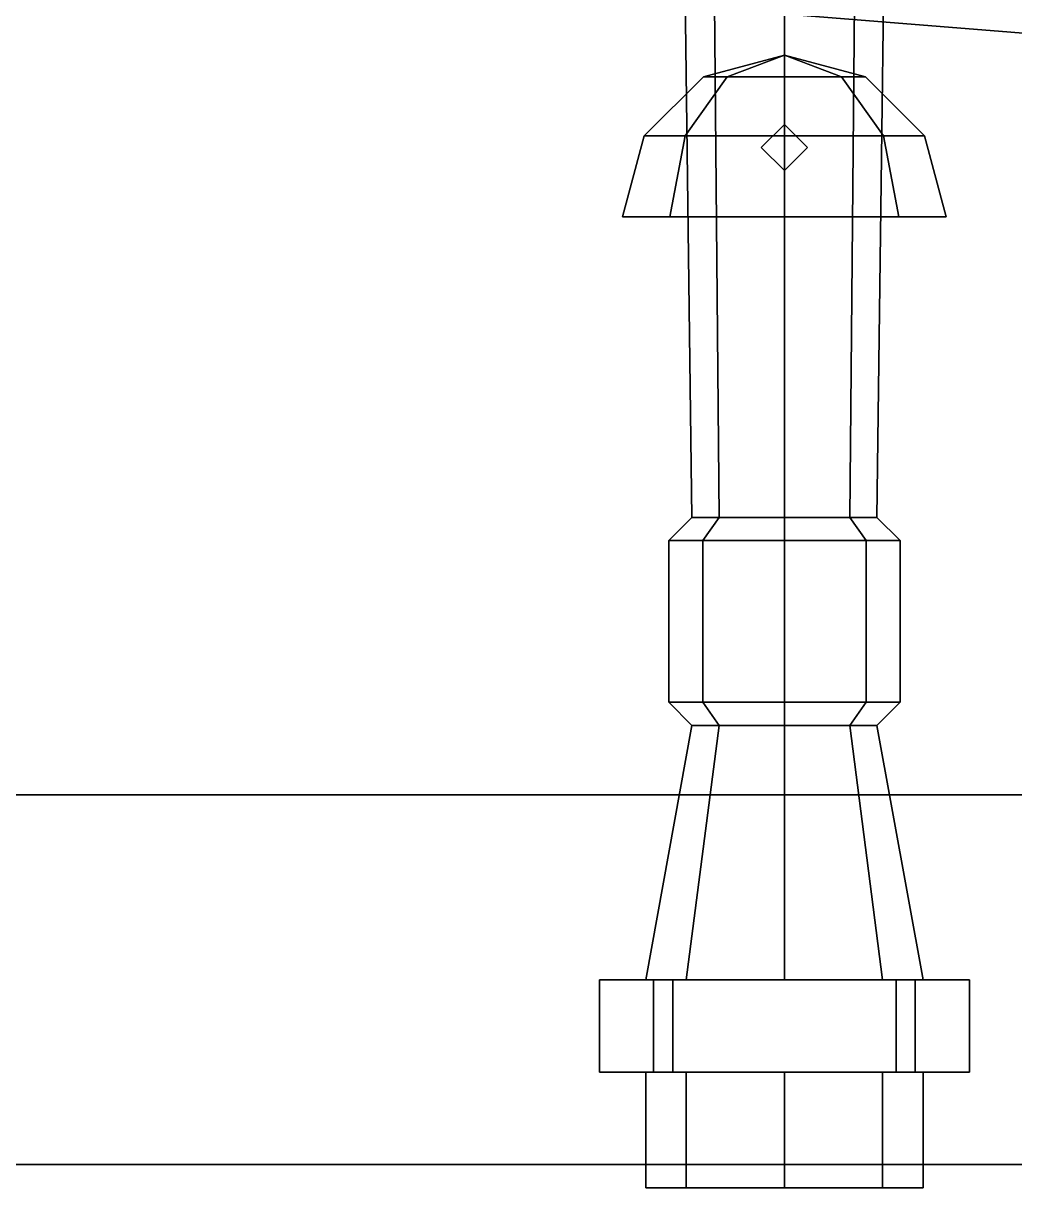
# Model space of a CAD drawing. Header units: millimetres. Extents: x -1.04 to 1.04, y -2.16 to 5.95.
# Drawn here: x -0.329 to 0.1, y -2.01 to -1.506 of the extents above; entities that cross this region are included whole.
import ezdxf

# ---------------------------------------------------------------- set-up
doc = ezdxf.new("R2010")
doc.units = ezdxf.units.MM
doc.layers.add('gun', color=1, linetype='Continuous')

msp = doc.modelspace()

# ---------------------------------------------------------------- linework, layer by layer
for points in [[(0.65, 1.23, 0.25), (0.34, -1.84, 0.25), (-0.34, -1.84, 0.25), (-0.65, 1.23, 0.25)], [(0.34, -2, 0.71), (0.47, -1.54, 0.802), (-0.65, -1.45, 0.82), (-0.34, -2, 0.71)], [(0.65, -1.45, 0.82), (-0.65, -1.45, 0.82), (0.5, -1.52, 0.806), (0.54, -1.51, 0.808)], [(-0.65, -1.45, 0.82), (0.47, -1.54, 0.802), (0.5, -1.52, 0.806)], [(0, -1.52, 1.02), (-0.035, -1.52938, 1.02), (-0.02475, -1.52938, 1.04475), (0, -1.52, 1.02)], [(0, -1.52, 1.02), (-0.02475, -1.52938, 0.99525), (-0.035, -1.52938, 1.02), (0, -1.52, 1.02)], [(0, -1.52, 1.02), (-0.02475, -1.52938, 1.04475), (0, -1.52938, 1.055), (0, -1.52, 1.02)], [(0, -1.52, 1.02), (0, -1.52938, 0.985), (-0.02475, -1.52938, 0.99525), (0, -1.52, 1.02)], [(0, -1.52, 1.02), (0, -1.52938, 1.055), (0.02475, -1.52938, 1.04475), (0, -1.52, 1.02)], [(0, -1.52, 1.02), (0.02475, -1.52938, 1.04475), (0.035, -1.52938, 1.02), (0, -1.52, 1.02)], [(0, -1.52, 1.02), (0.035, -1.52938, 1.02), (0.02475, -1.52938, 0.99525), (0, -1.52, 1.02)], [(0, -1.52, 1.02), (0.02475, -1.52938, 0.99525), (0, -1.52938, 0.985), (0, -1.52, 1.02)], [(-0.035, -1.52938, 1.02), (-0.06062, -1.555, 1.02), (-0.04287, -1.555, 1.06287), (-0.02475, -1.52938, 1.04475)], [(-0.02475, -1.52938, 0.99525), (-0.04287, -1.555, 0.97713), (-0.06062, -1.555, 1.02), (-0.035, -1.52938, 1.02)], [(-0.02475, -1.52938, 1.04475), (-0.04287, -1.555, 1.06287), (0, -1.555, 1.08062), (0, -1.52938, 1.055)], [(0, -1.52938, 0.985), (0, -1.555, 0.95938), (-0.04287, -1.555, 0.97713), (-0.02475, -1.52938, 0.99525)], [(0, -1.52938, 1.055), (0, -1.555, 1.08062), (0.04287, -1.555, 1.06287), (0.02475, -1.52938, 1.04475)], [(0.02475, -1.52938, 0.99525), (0.04287, -1.555, 0.97713), (0, -1.555, 0.95938), (0, -1.52938, 0.985)], [(0.02475, -1.52938, 1.04475), (0.04287, -1.555, 1.06287), (0.06062, -1.555, 1.02), (0.035, -1.52938, 1.02)], [(0.035, -1.52938, 1.02), (0.06062, -1.555, 1.02), (0.04287, -1.555, 0.97713), (0.02475, -1.52938, 0.99525)], [(0, -1.55, 0.79), (-0.01, -1.56, 0.79), (-0.01, -1.56, 0.96), (0, -1.55, 0.97)], [(0.01, -1.56, 0.79), (0, -1.55, 0.79), (0, -1.55, 0.97), (0.01, -1.56, 0.96)], [(-0.06062, -1.555, 1.02), (-0.07, -1.59, 1.02), (-0.0495, -1.59, 1.0695), (-0.04287, -1.555, 1.06287)], [(-0.04287, -1.555, 0.97713), (-0.0495, -1.59, 0.9705), (-0.07, -1.59, 1.02), (-0.06062, -1.555, 1.02)], [(-0.04287, -1.555, 1.06287), (-0.0495, -1.59, 1.0695), (0, -1.59, 1.09), (0, -1.555, 1.08062)], [(0, -1.555, 0.95938), (0, -1.59, 0.95), (-0.0495, -1.59, 0.9705), (-0.04287, -1.555, 0.97713)], [(0, -1.555, 1.08062), (0, -1.59, 1.09), (0.0495, -1.59, 1.0695), (0.04287, -1.555, 1.06287)], [(0.04287, -1.555, 0.97713), (0.0495, -1.59, 0.9705), (0, -1.59, 0.95), (0, -1.555, 0.95938)], [(0.04287, -1.555, 1.06287), (0.0495, -1.59, 1.0695), (0.07, -1.59, 1.02), (0.06062, -1.555, 1.02)], [(0.06062, -1.555, 1.02), (0.07, -1.59, 1.02), (0.0495, -1.59, 0.9705), (0.04287, -1.555, 0.97713)], [(-0.01, -1.56, 0.79), (0, -1.57, 0.79), (0, -1.57, 0.96), (-0.01, -1.56, 0.96)], [(0, -1.57, 0.79), (0.01, -1.56, 0.79), (0.01, -1.56, 0.96), (0, -1.57, 0.96)], [(0.07, -1.59, 1.02), (0.0495, -1.59, 1.0695), (-0.07, -1.59, 1.02), (-0.0495, -1.59, 0.9705)], [(0.0495, -1.59, 1.0695), (0, -1.59, 1.09), (-0.0495, -1.59, 1.0695), (-0.07, -1.59, 1.02)], [(0.0495, -1.59, 0.9705), (0.07, -1.59, 1.02), (-0.0495, -1.59, 0.9705), (0, -1.59, 0.95)], [(0.34, -1.84, 0.25), (0.34, -2, 0.71), (-0.34, -2, 0.71), (-0.34, -1.84, 0.25)]]:
    msp.add_3dface(points)
at = {"layer": 'gun'}
for points in [[(-0.02828, -1.72, 1.54172), (-0.04, -1.72, 1.57), (-0.05, -0.94, 1.57), (-0.03536, -0.94, 1.53464)], [(-0.04, -1.72, 1.57), (-0.02828, -1.72, 1.59828), (-0.03536, -0.94, 1.60536), (-0.05, -0.94, 1.57)], [(0, -1.72, 1.53), (-0.02828, -1.72, 1.54172), (-0.03536, -0.94, 1.53464), (0, -0.94, 1.52)], [(-0.02828, -1.72, 1.59828), (0, -1.72, 1.61), (0, -0.94, 1.62), (-0.03536, -0.94, 1.60536)], [(0.02828, -1.72, 1.54172), (0, -1.72, 1.53), (0, -0.94, 1.52), (0.03536, -0.94, 1.53464)], [(0, -1.72, 1.61), (0.02828, -1.72, 1.59828), (0.03536, -0.94, 1.60536), (0, -0.94, 1.62)], [(0.04, -1.72, 1.57), (0.02828, -1.72, 1.54172), (0.03536, -0.94, 1.53464), (0.05, -0.94, 1.57)], [(0.02828, -1.72, 1.59828), (0.04, -1.72, 1.57), (0.05, -0.94, 1.57), (0.03536, -0.94, 1.60536)], [(-0.04, -1.72, 1.57), (-0.02828, -1.72, 1.54172), (-0.03536, -1.73, 1.53464), (-0.05, -1.73, 1.57)], [(-0.02828, -1.72, 1.59828), (-0.04, -1.72, 1.57), (-0.05, -1.73, 1.57), (-0.03536, -1.73, 1.60536)], [(-0.02828, -1.72, 1.54172), (0, -1.72, 1.53), (0, -1.73, 1.52), (-0.03536, -1.73, 1.53464)], [(0, -1.72, 1.61), (-0.02828, -1.72, 1.59828), (-0.03536, -1.73, 1.60536), (0, -1.73, 1.62)], [(0, -1.72, 1.53), (0.02828, -1.72, 1.54172), (0.03536, -1.73, 1.53464), (0, -1.73, 1.52)], [(0.02828, -1.72, 1.59828), (0, -1.72, 1.61), (0, -1.73, 1.62), (0.03536, -1.73, 1.60536)], [(0.02828, -1.72, 1.54172), (0.04, -1.72, 1.57), (0.05, -1.73, 1.57), (0.03536, -1.73, 1.53464)], [(0.04, -1.72, 1.57), (0.02828, -1.72, 1.59828), (0.03536, -1.73, 1.60536), (0.05, -1.73, 1.57)], [(-0.05, -1.73, 1.57), (-0.03536, -1.73, 1.53464), (-0.03536, -1.8, 1.53464), (-0.05, -1.8, 1.57)], [(-0.03536, -1.73, 1.60536), (-0.05, -1.73, 1.57), (-0.05, -1.8, 1.57), (-0.03536, -1.8, 1.60536)], [(-0.03536, -1.73, 1.53464), (0, -1.73, 1.52), (0, -1.8, 1.52), (-0.03536, -1.8, 1.53464)], [(0, -1.73, 1.62), (-0.03536, -1.73, 1.60536), (-0.03536, -1.8, 1.60536), (0, -1.8, 1.62)], [(0, -1.73, 1.52), (0.03536, -1.73, 1.53464), (0.03536, -1.8, 1.53464), (0, -1.8, 1.52)], [(0.03536, -1.73, 1.60536), (0, -1.73, 1.62), (0, -1.8, 1.62), (0.03536, -1.8, 1.60536)], [(0.03536, -1.73, 1.53464), (0.05, -1.73, 1.57), (0.05, -1.8, 1.57), (0.03536, -1.8, 1.53464)], [(0.05, -1.73, 1.57), (0.03536, -1.73, 1.60536), (0.03536, -1.8, 1.60536), (0.05, -1.8, 1.57)], [(-0.02828, -1.81, 1.54172), (-0.04, -1.81, 1.57), (-0.05, -1.8, 1.57), (-0.03536, -1.8, 1.53464)], [(-0.04, -1.81, 1.57), (-0.02828, -1.81, 1.59828), (-0.03536, -1.8, 1.60536), (-0.05, -1.8, 1.57)], [(0, -1.81, 1.53), (-0.02828, -1.81, 1.54172), (-0.03536, -1.8, 1.53464), (0, -1.8, 1.52)], [(-0.02828, -1.81, 1.59828), (0, -1.81, 1.61), (0, -1.8, 1.62), (-0.03536, -1.8, 1.60536)], [(0.02828, -1.81, 1.54172), (0, -1.81, 1.53), (0, -1.8, 1.52), (0.03536, -1.8, 1.53464)], [(0, -1.81, 1.61), (0.02828, -1.81, 1.59828), (0.03536, -1.8, 1.60536), (0, -1.8, 1.62)], [(0.04, -1.81, 1.57), (0.02828, -1.81, 1.54172), (0.03536, -1.8, 1.53464), (0.05, -1.8, 1.57)], [(0.02828, -1.81, 1.59828), (0.04, -1.81, 1.57), (0.05, -1.8, 1.57), (0.03536, -1.8, 1.60536)], [(-0.04, -1.81, 1.57), (-0.02828, -1.81, 1.54172), (-0.04243, -1.92, 1.52757), (-0.06, -1.92, 1.57)], [(-0.02828, -1.81, 1.59828), (-0.04, -1.81, 1.57), (-0.06, -1.92, 1.57), (-0.04243, -1.92, 1.61243)], [(-0.02828, -1.81, 1.54172), (0, -1.81, 1.53), (0, -1.92, 1.51), (-0.04243, -1.92, 1.52757)], [(0, -1.81, 1.61), (-0.02828, -1.81, 1.59828), (-0.04243, -1.92, 1.61243), (0, -1.92, 1.63)], [(0, -1.81, 1.53), (0.02828, -1.81, 1.54172), (0.04243, -1.92, 1.52757), (0, -1.92, 1.51)], [(0.02828, -1.81, 1.59828), (0, -1.81, 1.61), (0, -1.92, 1.63), (0.04243, -1.92, 1.61243)], [(0.02828, -1.81, 1.54172), (0.04, -1.81, 1.57), (0.06, -1.92, 1.57), (0.04243, -1.92, 1.52757)], [(0.04, -1.81, 1.57), (0.02828, -1.81, 1.59828), (0.04243, -1.92, 1.61243), (0.06, -1.92, 1.57)], [(-0.06, -1.92, 1.57), (-0.04243, -1.92, 1.52757), (-0.05657, -1.92, 1.51343), (-0.08, -1.92, 1.57)], [(-0.08, -1.92, 1.57), (-0.05657, -1.92, 1.51343), (-0.05657, -1.96, 1.51343), (-0.08, -1.96, 1.57)], [(-0.04243, -1.92, 1.61243), (-0.06, -1.92, 1.57), (-0.08, -1.92, 1.57), (-0.05657, -1.92, 1.62657)], [(-0.05657, -1.92, 1.62657), (-0.08, -1.92, 1.57), (-0.08, -1.96, 1.57), (-0.05657, -1.96, 1.62657)], [(-0.04243, -1.92, 1.52757), (-0.04243, -1.92, 1.52757), (-0.04828, -1.92, 1.51), (-0.05657, -1.92, 1.51343)], [(-0.05657, -1.92, 1.51343), (-0.04828, -1.92, 1.51), (-0.04828, -1.96, 1.51), (-0.05657, -1.96, 1.51343)], [(-0.04243, -1.92, 1.61243), (-0.04243, -1.92, 1.61243), (-0.05657, -1.92, 1.62657), (-0.04828, -1.92, 1.63)], [(-0.04828, -1.92, 1.63), (-0.05657, -1.92, 1.62657), (-0.05657, -1.96, 1.62657), (-0.04828, -1.96, 1.63)], [(-0.04243, -1.92, 1.52757), (-0.04243, -1.92, 1.52757), (0, -1.92, 1.51), (-0.04828, -1.92, 1.51)], [(-0.04828, -1.92, 1.51), (0.04828, -1.92, 1.51), (0.04828, -1.96, 1.51), (-0.04828, -1.96, 1.51)], [(-0.04243, -1.92, 1.61243), (-0.04243, -1.92, 1.61243), (-0.04828, -1.92, 1.63), (0, -1.92, 1.63)], [(0.04828, -1.92, 1.63), (-0.04828, -1.92, 1.63), (-0.04828, -1.96, 1.63), (0.04828, -1.96, 1.63)], [(0.04243, -1.92, 1.52757), (0.04243, -1.92, 1.52757), (0.04828, -1.92, 1.51), (0, -1.92, 1.51)], [(0.04243, -1.92, 1.61243), (0.04243, -1.92, 1.61243), (0, -1.92, 1.63), (0.04828, -1.92, 1.63)], [(0.04243, -1.92, 1.52757), (0.06, -1.92, 1.57), (0.08, -1.92, 1.57), (0.05657, -1.92, 1.51343)], [(0.04243, -1.92, 1.52757), (0.04243, -1.92, 1.52757), (0.05657, -1.92, 1.51343), (0.04828, -1.92, 1.51)], [(0.06, -1.92, 1.57), (0.04243, -1.92, 1.61243), (0.05657, -1.92, 1.62657), (0.08, -1.92, 1.57)], [(0.04243, -1.92, 1.61243), (0.04243, -1.92, 1.61243), (0.04828, -1.92, 1.63), (0.05657, -1.92, 1.62657)], [(0.04828, -1.92, 1.51), (0.05657, -1.92, 1.51343), (0.05657, -1.96, 1.51343), (0.04828, -1.96, 1.51)], [(0.05657, -1.92, 1.62657), (0.04828, -1.92, 1.63), (0.04828, -1.96, 1.63), (0.05657, -1.96, 1.62657)], [(0.05657, -1.92, 1.51343), (0.08, -1.92, 1.57), (0.08, -1.96, 1.57), (0.05657, -1.96, 1.51343)], [(0.08, -1.92, 1.57), (0.05657, -1.92, 1.62657), (0.05657, -1.96, 1.62657), (0.08, -1.96, 1.57)], [(-0.04243, -1.96, 1.52757), (-0.06, -1.96, 1.57), (-0.08, -1.96, 1.57), (-0.05657, -1.96, 1.51343)], [(-0.06, -1.96, 1.57), (-0.04243, -1.96, 1.61243), (-0.05657, -1.96, 1.62657), (-0.08, -1.96, 1.57)], [(-0.06, -1.96, 1.57), (-0.04243, -1.96, 1.52757), (-0.04243, -2.01, 1.52757), (-0.06, -2.01, 1.57)], [(-0.04243, -1.96, 1.61243), (-0.06, -1.96, 1.57), (-0.06, -2.01, 1.57), (-0.04243, -2.01, 1.61243)], [(-0.04243, -1.96, 1.52757), (-0.04243, -1.96, 1.52757), (-0.05657, -1.96, 1.51343), (-0.04828, -1.96, 1.51)], [(-0.04243, -1.96, 1.61243), (-0.04243, -1.96, 1.61243), (-0.04828, -1.96, 1.63), (-0.05657, -1.96, 1.62657)], [(-0.04243, -1.96, 1.52757), (-0.04243, -1.96, 1.52757), (-0.04828, -1.96, 1.51), (0, -1.96, 1.51)], [(-0.04243, -1.96, 1.61243), (-0.04243, -1.96, 1.61243), (0, -1.96, 1.63), (-0.04828, -1.96, 1.63)], [(-0.04243, -1.96, 1.52757), (0, -1.96, 1.51), (0, -2.01, 1.51), (-0.04243, -2.01, 1.52757)], [(0, -1.96, 1.63), (-0.04243, -1.96, 1.61243), (-0.04243, -2.01, 1.61243), (0, -2.01, 1.63)], [(0.04243, -1.96, 1.52757), (0.04243, -1.96, 1.52757), (0, -1.96, 1.51), (0.04828, -1.96, 1.51)], [(0, -1.96, 1.51), (0.04243, -1.96, 1.52757), (0.04243, -2.01, 1.52757), (0, -2.01, 1.51)], [(0.04243, -1.96, 1.61243), (0.04243, -1.96, 1.61243), (0.04828, -1.96, 1.63), (0, -1.96, 1.63)], [(0.04243, -1.96, 1.61243), (0, -1.96, 1.63), (0, -2.01, 1.63), (0.04243, -2.01, 1.61243)], [(0.06, -1.96, 1.57), (0.04243, -1.96, 1.52757), (0.05657, -1.96, 1.51343), (0.08, -1.96, 1.57)], [(0.04243, -1.96, 1.52757), (0.06, -1.96, 1.57), (0.06, -2.01, 1.57), (0.04243, -2.01, 1.52757)], [(0.04243, -1.96, 1.52757), (0.04243, -1.96, 1.52757), (0.04828, -1.96, 1.51), (0.05657, -1.96, 1.51343)], [(0.04243, -1.96, 1.61243), (0.04243, -1.96, 1.61243), (0.05657, -1.96, 1.62657), (0.04828, -1.96, 1.63)], [(0.04243, -1.96, 1.61243), (0.06, -1.96, 1.57), (0.08, -1.96, 1.57), (0.05657, -1.96, 1.62657)], [(0.06, -1.96, 1.57), (0.04243, -1.96, 1.61243), (0.04243, -2.01, 1.61243), (0.06, -2.01, 1.57)], [(0.04243, -2.01, 1.61243), (-0.06, -2.01, 1.57), (-0.04243, -2.01, 1.52757), (0.06, -2.01, 1.57)], [(0, -2.01, 1.63), (-0.04243, -2.01, 1.61243), (-0.06, -2.01, 1.57), (0.04243, -2.01, 1.61243)], [(0.06, -2.01, 1.57), (-0.04243, -2.01, 1.52757), (0, -2.01, 1.51), (0.04243, -2.01, 1.52757)]]:
    msp.add_3dface(points, dxfattribs=at)

doc.saveas('drawing.dxf')
